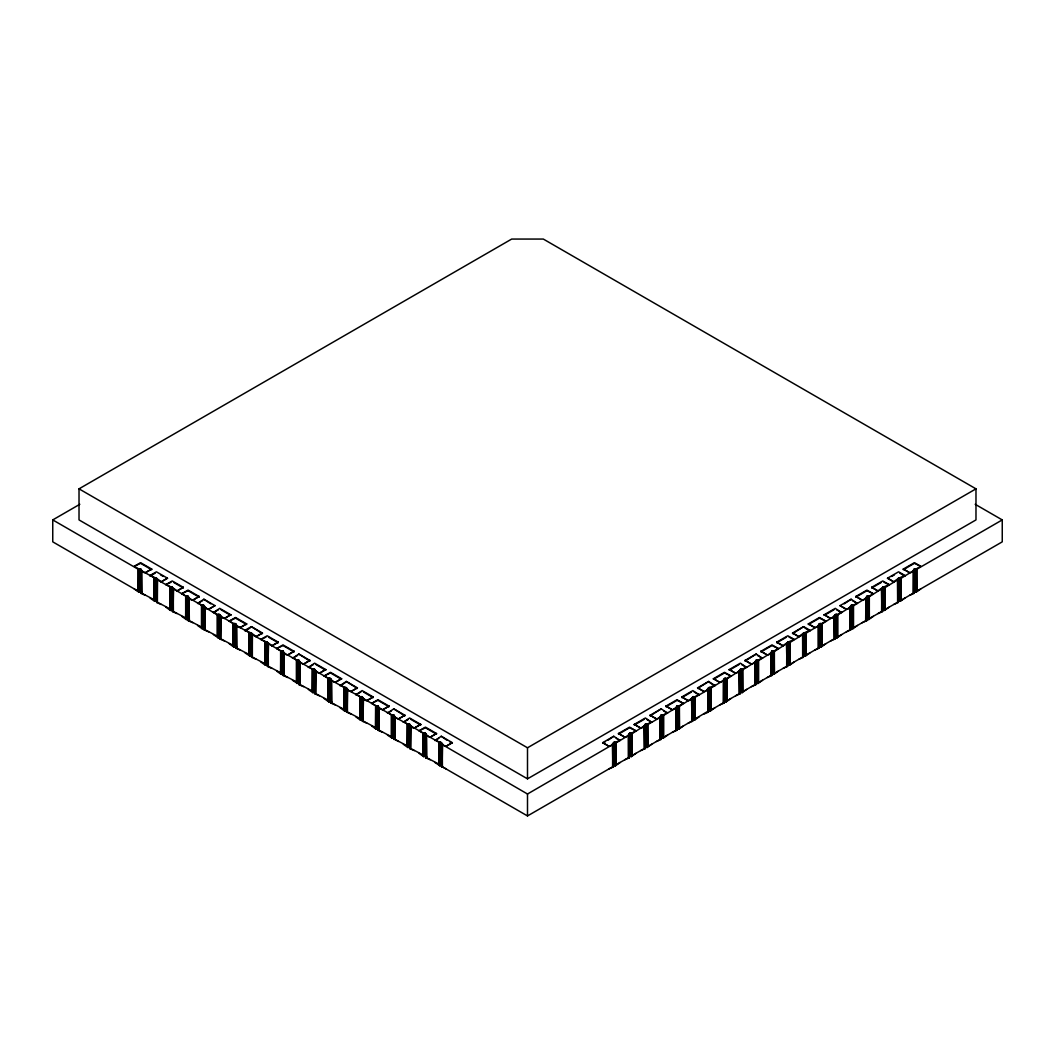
<?xml version="1.0" encoding="UTF-8"?>
<svg xmlns="http://www.w3.org/2000/svg" width="1055" height="1055" viewBox="0 0 1055 1055"><rect width="100%" height="100%" fill="white"/><g stroke="black" fill="none" stroke-linecap="round" stroke-linejoin="round"><path stroke-width="1.5" d="M157.063 601.878L156.641 602.471L161.151 604.436M204.538 629.281L204.116 629.875L208.626 631.84M252.013 656.685L251.591 657.278L256.101 659.243M299.488 684.102L299.066 684.695L303.576 686.66M346.963 711.505L346.541 712.099L351.051 714.064M628.951 756.976L629.334 757.78L624.824 759.745M676.426 729.559L676.809 730.377L672.299 732.341M723.901 702.155L724.284 702.973L719.774 704.925M771.376 674.752L771.759 675.556L767.249 677.521M818.851 647.335L819.234 648.152L814.724 650.117M145.326 572.72L151.656 569.067L145.326 572.72C141.106 573.05 142.161 567.036 138.205 569.252L52.75 519.917L52.75 541.848L138.205 591.182L138.93 590.906L138.667 569.054M145.326 595.297L140.816 593.332L141.054 592.317M141.95 592.435L141.37 593.016L154.755 600.044L154.755 578.114L141.726 570.808M161.151 581.859L167.481 578.206L161.151 581.859C157.314 578.443 155.309 577.771 150.074 575.463L150.074 576.109M176.976 590.998L183.306 587.345L176.976 590.998C173.139 587.582 171.134 586.91 165.899 584.602L170.963 582.32M173.6 588.769L173.02 611.28L186.405 618.309L186.405 596.378L173.508 588.941M192.801 600.137L199.131 596.484L192.801 600.137C188.634 600.519 189.583 594.4 185.68 596.668L185.68 618.586L185.904 596.55M192.801 622.701L188.291 620.736L188.529 619.72M189.425 619.839L188.845 620.419L202.23 627.448L202.23 605.517L189.201 598.225M208.626 609.276L214.956 605.623L208.626 609.276C204.459 609.658 205.409 603.539 201.505 605.794L201.505 627.725L202.507 627.395M224.451 618.415L230.781 614.749L224.451 618.415C220.231 618.744 221.286 612.718 217.33 614.933L205.026 607.364M221.075 616.186L220.495 638.697L233.88 645.726L233.88 623.795L220.983 616.344M240.276 627.54L246.606 623.887L240.276 627.54C236.109 627.936 237.059 621.817 233.155 624.072L233.155 646.003L233.379 623.967M240.276 650.117L235.766 648.152L236.149 647.335M236.9 647.243L236.32 647.823L249.705 654.852L249.705 632.934L236.676 625.628M256.101 636.679L262.431 633.026L256.101 636.679C252.264 633.264 250.259 632.591 245.024 630.283L245.024 630.93M271.926 645.818L278.256 642.165L271.926 645.818C268.089 642.403 266.084 641.73 260.849 639.422L265.913 637.141M268.55 643.59L267.97 666.101L281.355 673.13L281.355 651.199L268.458 643.748M287.751 654.957L294.081 651.304L287.751 654.957C283.584 655.34 284.534 649.221 280.63 651.476L280.63 673.407L280.854 651.37M287.751 677.521L283.241 675.556L283.624 674.752M284.375 674.659L283.795 675.24L297.18 682.269L297.18 660.338L284.151 653.045M303.576 664.096L309.906 660.43L303.576 664.096C300.016 663.358 300.306 661.34 298.42 660.087L299.066 683.508M319.401 673.222L325.731 669.569L319.401 673.222C315.841 672.497 316.131 670.479 314.245 669.213L314.891 692.647M316.025 671.006L315.445 693.504L328.83 700.533L328.83 678.616L315.933 671.165M335.226 682.361L341.556 678.708L335.226 682.361C331.666 681.636 331.956 679.618 330.07 678.352L330.716 701.773M335.226 704.925L330.716 702.973L331.099 702.155M331.85 702.063L331.27 702.643L344.655 709.672L344.655 687.755L331.626 680.449M351.051 691.5L357.381 687.847L351.051 691.5C347.491 690.761 347.781 688.744 345.895 687.491L346.541 710.912M347.675 689.271L347.095 711.782L360.48 718.811L360.48 696.88L347.293 689.733L347.451 711.518M366.876 700.639L373.206 696.986L366.876 700.639C362.709 701.021 363.659 694.902 359.755 697.17L359.755 719.088L359.979 697.052M363.5 698.41L362.92 720.921L376.305 727.95L376.305 706.019L363.408 698.568M382.701 709.778L389.031 706.125L382.701 709.778C379.141 709.039 379.431 707.021 377.545 705.769L378.191 729.19M382.701 732.341L378.191 730.377L378.574 729.559M379.325 729.48L378.745 730.06L392.13 737.089L392.13 715.158L379.101 707.865M398.526 718.903L404.856 715.25L398.526 718.903C394.966 718.178 395.256 716.16 393.37 714.894L394.016 738.329M395.15 716.688L394.57 739.199L407.955 746.228L407.955 724.297L394.768 717.136L394.926 738.922M398.526 741.48L394.399 739.133M414.351 728.042L420.681 724.389L414.351 728.042C409.999 728.451 411.384 722.86 407.692 724.363M410.975 725.827L410.395 748.325L423.78 755.354L423.78 733.436L410.883 725.985M430.176 737.181L436.506 733.528L430.176 737.181C426.616 736.443 426.906 734.425 425.02 733.172L425.666 756.593M430.176 759.745L425.666 757.78L426.049 756.976M426.8 756.883L426.22 757.464L439.605 764.493L439.605 742.562L426.576 735.269M446.001 746.32L452.331 742.667L446.001 746.32C442.441 745.582 442.731 743.564 440.845 742.311L441.491 765.732M442.625 744.092L442.045 766.603L527.5 815.937L612.955 766.603L612.375 744.092M446.001 768.884L441.874 766.55M866.471 619.72L866.709 620.736L862.199 622.701M913.947 592.317L914.184 593.332L909.674 595.297M141.858 592.594L141.568 570.953L141.568 592.884M189.333 619.997L189.043 598.37L189.043 620.287M236.808 647.414L236.518 625.773L236.518 647.704M284.283 674.818L283.993 653.177L283.993 675.108M331.758 702.221L331.468 680.594L331.468 702.525M379.233 729.638L378.943 707.997L378.943 729.928M426.708 757.042L426.418 735.414L426.418 757.345M157.393 602.023L157.393 580.092L157.195 602.141L170.58 609.17L170.58 587.253L157.551 579.947M204.868 629.426L204.868 607.495L204.67 629.558L218.055 636.587L217.792 614.735M252.343 656.843L252.343 634.912L252.145 656.962L265.53 663.991L265.53 642.06L252.501 634.767M299.818 684.247L299.818 662.316L299.62 684.379L313.005 691.407L313.005 669.477L299.976 662.184M176.976 613.562L172.466 611.597L172.704 588.215M173.376 611.016L173.218 589.231M224.451 640.978L219.941 639.014L220.179 615.632M220.851 638.42L220.693 616.634M271.926 668.382L267.416 666.417L267.654 643.036M268.326 665.837L268.168 644.051M319.401 695.799L314.891 693.834L315.129 670.452M315.801 693.24L315.643 671.455M366.876 723.202L362.366 721.238L362.603 697.856M363.276 720.657L363.118 698.858M414.351 750.619L409.841 748.654L410.079 725.273M410.751 748.061L410.593 726.275M442.401 766.339L442.243 744.553L527.5 794.006L612.757 744.553L612.599 766.339M613.509 765.732L614.155 742.311C612.269 743.564 612.559 745.582 608.999 746.32L602.669 742.667L608.999 746.32M629.334 756.593L629.98 733.172C628.094 734.425 628.384 736.443 624.824 737.181L618.494 733.528L624.824 737.181M659.85 716.688L660.43 717.268L647.77 724.574C643.814 722.359 644.869 728.372 640.649 728.042L634.319 724.389L640.649 728.042M660.984 738.329L661.63 714.894C659.744 716.16 660.034 718.178 656.474 718.903L650.144 715.25L656.474 718.903M676.809 729.19L677.455 705.769C675.569 707.021 675.859 709.039 672.299 709.778L665.969 706.125L672.299 709.778M707.325 689.271L707.905 689.851L695.245 697.17C691.342 694.902 692.291 701.021 688.124 700.639L681.794 696.986L688.124 700.639M708.459 710.912L709.105 687.491C707.219 688.744 707.509 690.761 703.949 691.5L697.619 687.847L703.949 691.5M724.284 701.773L724.93 678.352C723.044 679.618 723.334 681.636 719.774 682.361L713.444 678.708L719.774 682.361M740.109 692.647L740.755 669.213C738.869 670.479 739.159 672.497 735.599 673.222L729.269 669.569L735.599 673.222M755.934 683.508L756.58 660.087C754.694 661.34 754.984 663.358 751.424 664.096L745.094 660.43L751.424 664.096M786.542 643.748L774.37 651.476C770.467 649.221 771.416 655.34 767.249 654.957L760.919 651.304L767.249 654.957M789.087 637.141L794.151 639.422C788.916 641.73 786.911 642.403 783.074 645.818L776.744 642.165L783.074 645.818M809.976 630.93L809.976 630.283C804.741 632.591 802.736 633.264 798.899 636.679L792.569 633.026L798.899 636.679M834.017 616.344L821.845 624.072C817.942 621.817 818.891 627.936 814.724 627.54L808.394 623.887L814.724 627.54M849.974 607.364L837.67 614.933C833.714 612.718 834.769 618.744 830.549 618.415L824.219 614.749L830.549 618.415M865.799 598.225L853.495 605.794C849.592 603.539 850.541 609.658 846.374 609.276L840.044 605.623L846.374 609.276M881.492 588.941L869.32 596.668C865.417 594.4 866.366 600.519 862.199 600.137L855.869 596.484L862.199 600.137M884.037 582.32L889.101 584.602C883.866 586.91 881.861 587.582 878.024 590.998L871.694 587.345L878.024 590.998M904.926 576.109L904.926 575.463C899.691 577.771 897.686 578.443 893.849 581.859L887.519 578.206L893.849 581.859M916.333 569.054L916.07 590.906L916.795 591.182L1002.25 541.848L1002.25 519.917L916.795 569.252C912.839 567.036 913.894 573.05 909.674 572.72L903.344 569.067L909.674 572.72M79.02 488.847L511.675 239.063L543.325 239.063L975.981 488.847L975.981 519.917L527.5 778.841L79.02 519.917L79.02 488.847L527.5 747.784L975.981 488.847M52.75 519.917L79.811 504.29M151.656 569.713L140.579 563.317L134.249 566.324L140.579 562.671L151.656 569.067M150.074 575.463L156.404 571.81L167.481 578.206M151.34 575.371L155.138 573.182M165.899 584.602L172.229 580.949L183.306 587.345M199.131 597.117L188.054 590.721L181.724 593.741L188.054 590.088L199.131 596.484M197.549 603.513L203.879 599.227L214.956 605.623M198.815 602.787L202.613 600.598M218.438 609.724L213.374 612.652L219.704 608.353L230.781 614.749M246.606 624.534L235.529 618.138L229.199 621.144L235.529 617.492L246.606 623.887M245.024 630.283L251.354 626.63L262.431 633.026M246.29 630.191L250.088 628.002M260.849 639.422L267.179 635.769L278.256 642.165M294.081 651.937L283.004 645.541L276.674 648.561L283.004 644.908L294.081 651.304M292.499 658.333L298.829 654.034L309.906 660.43M293.765 657.608L297.563 655.406M313.388 664.545L308.324 667.472L314.654 663.173L325.731 669.569M341.556 679.354L330.479 672.958L324.149 675.965L330.479 672.312L341.556 678.708M339.974 685.75L346.304 681.451L357.381 687.847M341.24 685.012L345.038 682.822M360.863 691.961L355.799 694.876L362.129 690.59L373.206 696.986M389.031 706.758L377.954 700.362L371.624 703.382L377.954 699.729L389.031 706.125M387.449 713.154L393.779 708.855L404.856 715.25M388.715 712.428L391.247 710.965M408.338 719.365L403.274 722.293L409.604 717.993L420.681 724.389M436.506 734.161L425.429 727.765L419.099 730.785L425.429 727.132L436.506 733.528M434.924 740.557L441.254 736.271L452.331 742.667M436.19 739.832L438.722 738.368M602.669 742.667L613.746 736.271L620.076 740.557M618.494 733.528L629.571 727.132L635.901 730.785L629.571 727.765L618.494 734.161M634.319 724.389L645.396 717.993L651.726 722.293L646.662 719.365M650.144 715.25L661.221 708.855L667.551 713.154M665.969 706.125L677.046 699.729L683.376 703.382L677.046 700.362L665.969 706.758M681.794 696.986L692.871 690.59L699.201 694.876L694.137 691.961M697.619 687.847L708.696 681.451L715.026 685.75M713.444 678.708L724.521 672.312L730.851 675.965L724.521 672.958L713.444 679.354M729.269 669.569L740.346 663.173L746.676 667.472L741.612 664.545M745.094 660.43L756.171 654.034L762.501 658.333M760.919 651.304L771.996 644.908L778.326 648.561L771.996 645.541L760.919 651.937M776.744 642.165L787.821 635.769L794.151 639.422M792.569 633.026L803.646 626.63L809.976 630.283M808.394 623.887L819.471 617.492L825.801 621.144L819.471 618.138L808.394 624.534M824.219 614.749L835.296 608.353L841.626 612.652L836.562 609.724M840.044 605.623L851.121 599.227L857.451 603.513M855.869 596.484L866.946 590.088L873.276 593.741L866.946 590.721L855.869 597.117M871.694 587.345L882.771 580.949L889.101 584.602M887.519 578.206L898.596 571.81L904.926 575.463M903.344 569.067L914.421 562.671L920.751 566.324L914.421 563.317L903.344 569.713M602.669 743.3L605.438 741.705M608.207 740.109L613.746 736.271M634.319 725.036L644.012 719.431M650.144 715.897L661.221 708.855M681.794 697.619L691.487 692.027M697.619 688.48L708.696 681.451M729.269 670.215L738.962 664.61M745.094 661.076L756.171 654.034M776.744 642.798L786.437 637.207M792.569 633.659L803.646 626.63M824.219 615.395L833.912 609.803M844.198 603.856L851.121 599.227M871.694 587.978L881.387 582.386M891.673 576.452L894.442 574.856M613.812 765.6L613.812 742.39L615.566 742.522L620.076 739.924M635.901 730.785L631.391 733.396L631.391 756.593L629.98 756.382M651.726 721.646L647.216 724.258L647.216 747.467L645.159 747.467M667.551 712.507L663.041 715.119L663.041 738.329L661.63 738.104M683.376 703.382L678.866 705.98L678.866 729.19L677.455 728.965M699.201 694.243L694.691 696.841L694.691 720.051L692.634 720.051M709.488 687.649L715.026 685.104M730.851 675.965L726.341 678.576L726.341 701.773L724.93 701.562M746.676 666.826L742.166 669.437L742.166 692.647L740.755 692.423M762.501 657.7L757.991 660.298L757.991 683.508L756.58 683.284M778.326 648.561L773.816 651.159L773.816 674.369L771.759 674.369M825.801 621.144L821.291 623.756L821.291 646.966L819.234 646.966M841.626 612.019L837.116 614.617L837.116 637.827L835.059 637.827M857.451 602.88L852.941 605.478L852.941 628.688L850.884 628.688M873.276 593.741L868.766 596.339L868.766 619.549L866.709 619.549M920.751 566.324L916.241 568.935L916.241 592.145L914.184 592.145M613.509 742.522L613.509 766.919L608.999 768.884M614.155 765.521L615.566 765.732L620.076 762.488M631.391 756.593L635.901 753.349M645.159 724.258L645.159 748.654L640.649 750.619M647.216 747.467L651.726 744.223M660.984 715.119L660.984 739.515L656.474 741.48M663.041 738.329L667.551 735.084M678.866 729.19L683.376 725.946M692.634 696.841L692.634 721.238L688.124 723.202M694.691 720.051L699.201 716.807M708.459 687.702L708.459 712.099L703.949 714.064M709.105 710.701L710.516 710.912L715.026 707.668M726.341 701.773L730.851 698.542M740.109 669.437L740.109 693.834L735.599 695.799M742.166 692.647L746.676 689.403M755.934 660.298L755.934 684.695L751.424 686.66M757.991 683.508L762.501 680.264M773.816 674.369L778.326 671.125M787.584 642.02L787.584 666.417L783.074 668.382M787.584 665.23L789.641 665.23L794.151 661.986M803.409 632.895L803.409 657.278L798.899 659.243M803.409 656.091L805.466 656.091L809.976 652.847M821.291 646.966L825.801 643.721M835.059 614.617L835.059 639.014L830.549 640.978M837.116 637.827L841.626 634.582M850.884 605.478L850.884 629.875L846.374 631.84M852.941 628.688L857.451 625.444M868.766 619.549L873.276 616.305M882.534 587.213L882.534 611.597L878.024 613.562M882.534 610.41L884.591 610.41L889.101 607.166M898.359 578.074L898.359 602.471L893.849 604.436M898.359 601.271L900.416 601.271L904.926 598.04M916.241 592.145L920.751 588.901M155.032 599.979L154.03 600.321L154.03 578.391L155.032 578.061M170.857 609.117L169.855 609.46L169.855 587.529L170.857 587.187M218.332 636.534L217.33 636.864L217.33 614.933L218.187 614.485L218.187 637.695L213.374 634.582M249.982 654.799L248.98 655.142L248.98 633.211L249.982 632.868L249.837 655.959L245.024 652.847M297.457 682.216L296.455 682.545L296.455 660.615L297.312 660.166L297.312 683.376L292.499 680.264M344.932 709.619L343.93 709.962L343.93 688.031L344.932 687.689M392.407 737.036L391.405 737.366L391.405 715.435L392.262 714.987L392.262 738.197L387.449 735.084M439.882 764.44L438.88 764.769L438.88 742.852L440.463 742.285L441.188 765.6M134.249 588.901L138.759 592.145L140.816 592.145M150.074 598.04L154.584 601.271L156.641 601.271M165.899 607.166L170.409 610.41L172.466 610.41M181.724 616.305L186.234 619.549L188.291 619.549M197.549 625.444L202.059 628.688L204.116 628.688M229.199 643.721L233.709 646.966L235.766 646.966M260.849 661.986L265.359 665.23L267.416 665.23M276.674 671.125L281.184 674.369L283.241 674.369M308.324 689.403L312.834 692.647L314.245 692.423M339.974 685.104L345.513 687.649M324.149 698.542L328.659 701.773L330.07 701.562M339.974 707.668L344.484 710.912L345.895 710.701M377.163 705.927L375.58 706.296L375.58 728.227L375.804 706.191M355.799 716.807L360.309 720.051L362.366 720.051M371.624 725.946L376.134 729.19L377.545 728.965M424.638 733.331L423.055 733.713L423.055 755.644L423.279 733.594M403.274 744.223L407.784 747.467L409.841 747.467M434.924 739.924L439.737 742.39L439.737 765.6L434.924 762.488M419.099 753.349L423.609 756.593L425.02 756.382M218.187 637.695L219.941 637.827M265.807 642.007L264.805 642.35L264.805 664.268L265.029 642.231M249.837 655.959L251.591 656.091M296.917 660.417L298.038 660.245M312.742 669.556L314.153 669.384M297.312 683.376L298.42 683.284M330.413 701.641L330.413 678.444L329.688 678.325L328.105 678.893L328.105 700.823L328.329 678.774M328.567 678.682L328.962 701.641M391.867 715.237L392.988 715.053M392.262 738.197L393.37 738.104M439.737 765.6L440.845 765.521M914.632 568.922L914.487 592.013M835.507 614.603L835.362 637.695M803.857 632.881L803.712 655.959M740.847 669.384L742.72 669.754L755.024 662.184M724.587 701.641L724.587 678.444L725.312 678.51M770.849 653.045L758.545 660.615L756.963 660.245M724.732 678.563L726.895 678.893L739.067 671.165M691.592 698.568L679.42 706.296L677.838 705.927M675.899 707.865L663.595 715.435L662.013 715.053M644.117 725.985L631.945 733.713L630.363 733.331M140.368 568.922L140.513 592.013M219.493 614.603L219.638 637.695M251.143 632.881L251.288 655.959M899.968 578.061L900.97 578.391L913.274 570.808M884.143 587.187L885.145 587.529L897.449 579.947M899.968 599.979L900.97 600.321L913.63 593.016L913.432 570.953L913.142 592.594M868.318 596.326L869.32 596.668L869.32 618.586L868.595 618.309L868.858 596.457M884.143 609.117L885.145 609.46L897.805 602.141L897.607 580.092L897.607 602.023M852.493 605.465L853.495 605.794L853.495 627.725L852.77 627.448L853.033 605.596M852.493 627.395L853.495 627.725L866.155 620.419L865.957 598.37L865.667 619.997M820.843 623.742L821.845 624.072L821.845 646.003L821.12 645.726L821.383 623.861M836.668 636.534L837.67 636.864L850.33 629.558L850.132 607.495L850.132 629.426M789.193 642.007L790.195 642.35L802.499 634.767M805.018 654.799L806.02 655.142L818.68 647.823L818.324 625.628M773.368 651.146L774.37 651.476L774.37 673.407L773.645 673.13L773.908 651.278M789.193 663.938L790.195 664.268L802.855 656.962L802.657 634.912L802.657 656.843M757.543 682.216L758.545 682.545L771.205 675.24L771.007 653.177L770.717 674.818M726.433 678.682L726.17 700.533L726.895 700.823L726.895 678.893L725.893 678.563L726.038 701.641M741.718 691.355L742.72 691.684L755.38 684.379L755.182 662.316L755.182 684.247M710.068 687.689L711.07 688.031L723.374 680.449M694.243 696.827L695.245 697.17L695.245 719.088L694.52 718.811L694.783 696.959M710.068 709.619L711.07 709.962L723.73 702.643L723.532 680.594L723.242 702.221M678.418 705.966L679.42 706.296L679.42 728.227L678.695 727.95L678.958 706.098M662.593 737.036L663.595 737.366L676.255 730.06L676.057 707.997L675.767 729.638M630.943 733.37L631.945 733.713L631.945 755.644L631.22 755.354L631.483 733.502M646.768 746.162L647.77 746.505L660.43 739.199L660.232 717.136L660.074 738.922M615.118 764.44L616.12 764.769L628.78 757.464L628.424 735.269M837.208 614.735L836.945 636.587L837.67 636.864L837.67 614.933L836.813 614.485L836.813 637.695M789.733 664.07L789.971 642.231M758.083 660.417L757.82 682.269L758.545 682.545L758.545 660.615L757.688 660.166L757.688 683.376M742.258 669.556L742.258 691.473M663.133 715.237L662.87 737.089L663.595 737.366L663.595 715.435L662.738 714.987L662.738 738.197M647.308 724.363L647.308 746.294M805.163 655.959L805.163 632.749L806.02 633.211L805.295 632.934L805.295 654.852L806.02 655.142L806.02 633.211L818.482 625.773L818.192 647.414M615.263 765.6L615.263 742.39L616.12 742.852L615.395 742.562L615.395 764.493L616.12 764.769L616.12 742.852L628.582 735.414L628.292 757.042M975.189 504.29L1002.25 519.917M899.862 573.182L903.66 575.371M852.387 600.598L856.185 602.787M804.912 628.002L808.71 630.191M757.437 655.406L761.235 657.608M709.962 682.822L713.76 685.012M663.753 710.965L666.285 712.428M616.278 738.368L618.81 739.832M160.558 574.856L163.327 576.452M173.613 582.386L183.306 587.978M210.802 603.856L203.879 599.227M221.088 609.803L230.781 615.395M262.431 633.659L251.354 626.63M268.563 637.207L278.256 642.798M309.906 661.076L298.829 654.034M316.038 664.61L325.731 670.215M357.381 688.48L346.304 681.451M363.513 692.027L373.206 697.619M404.856 715.897L393.779 708.855M410.988 719.431L420.681 725.036M446.793 740.109L441.254 736.271M449.562 741.705L452.331 743.3M134.249 566.324L138.759 568.935L138.759 592.145M181.724 593.741L186.234 596.339L186.234 619.549M197.549 602.88L202.059 605.478L202.059 628.688M213.374 612.019L217.884 614.617L217.884 637.827M229.199 621.144L233.709 623.756L233.709 646.966M276.674 648.561L281.184 651.159L281.184 674.369M292.499 657.7L297.009 660.298L297.009 683.508M308.324 666.826L312.834 669.437L312.834 692.647M324.149 675.965L328.659 678.576L328.659 701.773M355.799 694.243L360.309 696.841L360.309 720.051M371.624 703.382L376.134 705.98L376.134 729.19M387.449 712.507L391.959 715.119L391.959 738.329M403.274 721.646L407.784 724.258L407.784 747.467M419.099 730.785L423.609 733.396L423.609 756.593M881.4 588.769L881.98 611.28L869.32 618.586L869.096 596.55M833.925 616.186L834.505 638.697L821.845 646.003L821.621 623.967M786.45 643.59L787.03 666.101L774.37 673.407L774.146 651.37M738.975 671.006L739.555 693.504L726.895 700.823L726.671 678.774M691.5 698.41L692.08 720.921L679.42 728.227L679.196 706.191M644.025 725.827L644.605 748.325L631.945 755.644L631.721 733.594M881.624 611.016L881.782 589.231M882.534 611.597L882.297 588.215M835.059 639.014L834.822 615.632M834.149 638.42L834.307 616.634M786.674 665.837L786.832 644.051M787.584 666.417L787.346 643.036M740.109 693.834L739.871 670.452M739.199 693.24L739.357 671.455M707.549 711.518L695.021 718.983L695.021 697.052M691.724 720.657L691.882 698.858M692.634 721.238L692.396 697.856M645.159 748.654L644.922 725.273M644.249 748.061L644.407 726.275M916.571 569.146L916.795 591.182L916.795 569.252L915.938 568.803L915.938 592.013M915.595 568.711L915.595 591.921M915.213 568.685L915.213 591.895M914.83 568.711L914.83 591.921M914.184 568.935L914.184 593.332M913.947 569.951L913.947 593.161M900.746 578.285L900.746 600.203M900.416 578.074L900.416 601.271M900.113 577.942L900.113 601.139M899.77 577.85L899.77 601.06M899.388 577.824L899.388 601.034M899.005 577.85L899.005 601.06M898.662 577.942L898.662 601.139M898.121 579.09L898.121 602.286M884.921 587.411L884.921 609.342M884.591 587.213L884.591 610.41M884.288 587.068L884.288 610.278M883.945 586.989L883.945 610.199M883.563 586.962L883.563 610.172M883.18 586.989L883.18 610.199M882.837 587.068L882.837 610.278M868.463 596.207L868.463 619.417M868.12 596.128L868.12 619.338M867.738 596.101L867.738 619.298M867.355 596.128L867.355 619.338M867.012 596.207L867.012 619.417M866.709 596.339L866.709 620.736M866.471 597.354L866.471 620.564M853.271 605.689L853.271 627.62M852.638 605.346L852.638 628.556M852.295 605.267L852.295 628.464M851.913 605.24L851.913 628.437M851.53 605.267L851.53 628.464M851.187 605.346L851.187 628.556M850.647 606.493L850.647 629.703M837.446 614.828L837.446 636.758M836.47 614.392L836.47 637.602M836.088 614.366L836.088 637.576M835.705 614.406L835.705 637.602M820.988 623.624L820.988 646.821M820.645 623.531L820.645 646.741M820.263 623.505L820.263 646.715M819.88 623.531L819.88 646.741M819.537 623.624L819.537 646.821M819.234 623.756L819.234 648.152M818.996 624.771L818.996 647.968M805.796 633.092L805.796 655.023M805.466 632.895L805.466 656.091M804.82 632.67L804.82 655.88M804.438 632.644L804.438 655.854M804.055 632.67L804.055 655.88M803.172 633.897L803.172 657.107M789.641 642.02L789.641 665.23M789.338 641.888L789.338 665.098M788.995 641.809L788.995 665.019M788.613 641.783L788.613 664.993M788.23 641.809L788.23 665.019M787.887 641.888L787.887 665.098M773.513 651.027L773.513 674.237M773.17 650.948L773.17 674.158M772.788 650.922L772.788 674.119M772.405 650.948L772.405 674.158M772.062 651.027L772.062 674.237M771.759 651.159L771.759 675.556M771.522 652.175L771.522 675.385M758.321 660.509L758.321 682.44M757.345 660.087L757.345 683.284M756.963 660.048L756.963 683.258M756.237 660.166L756.237 683.376M755.697 661.314L755.697 684.524M742.496 669.648L742.72 691.684L742.72 669.754L741.863 669.305L741.863 692.515M741.52 669.213L741.52 692.423M741.138 669.187L741.138 692.396M740.412 669.305L740.412 692.515M725.695 678.352L725.695 701.562M725.312 678.325L725.312 701.535M724.284 678.576L724.284 702.973M724.047 679.591L724.047 702.788M710.846 687.913L710.846 709.844M710.516 687.702L710.516 710.912M710.213 687.57L710.213 710.78M709.87 687.491L709.87 710.701M709.488 687.464L709.488 710.674M708.762 687.57L708.762 710.78M708.221 688.717L708.221 711.927M694.388 696.709L694.388 719.919M694.045 696.63L694.045 719.84M693.663 696.603L693.663 719.8M693.28 696.63L693.28 719.84M692.937 696.709L692.937 719.919M678.563 705.848L678.563 729.058M678.22 705.769L678.22 728.965M677.838 705.729L677.838 728.939M677.112 705.848L677.112 729.058M676.809 705.98L676.809 730.377M676.572 706.995L676.572 730.205M663.371 715.33L663.371 737.26M662.395 714.894L662.395 738.104M662.013 714.868L662.013 738.078M661.287 714.987L661.287 738.197M660.747 716.134L660.747 739.344M647.546 724.469L647.77 746.505L647.77 724.574L646.913 724.126L646.913 747.322M646.57 724.033L646.57 747.243M646.188 724.007L646.188 747.217M645.805 724.033L645.805 747.243M645.462 724.126L645.462 747.322M631.088 733.251L631.088 756.461M630.745 733.172L630.745 756.382M630.363 733.146L630.363 756.356M629.637 733.251L629.637 756.461M629.334 733.396L629.334 757.78M629.097 734.399L629.097 757.609M615.896 742.733L615.896 764.664M615.566 742.522L615.566 765.732M614.92 742.311L614.92 765.521M614.538 742.285L614.538 765.482M613.272 743.538L613.272 766.748M527.5 747.784L527.5 778.841M527.5 794.006L527.5 815.937M441.728 743.538L441.728 766.748M441.491 742.522L441.491 766.919M440.463 742.285L440.463 765.482M440.08 742.311L440.08 765.521M439.434 742.522L439.434 765.732M439.104 742.733L439.104 764.664M425.904 734.399L425.904 757.609M425.666 733.396L425.666 757.78M425.363 733.251L425.363 756.461M424.638 733.146L424.638 756.356M424.255 733.172L424.255 756.382M423.912 733.251L423.912 756.461M409.841 724.258L409.841 748.654M409.538 724.126L409.538 747.322M409.195 724.033L409.195 747.243M408.812 724.007L408.812 747.217M408.43 724.033L408.43 747.243M408.087 747.322L408.087 724.126L407.23 724.574L407.23 746.505L407.454 724.469M394.253 716.134L394.253 739.344M394.016 715.119L394.016 739.515M393.713 714.987L393.713 738.197M392.988 714.868L392.988 738.078M392.605 714.894L392.605 738.104M391.629 715.33L391.629 737.26M378.428 706.995L378.428 730.205M378.191 705.98L378.191 730.377M377.888 705.848L377.888 729.058M377.163 705.729L377.163 728.939M376.78 705.769L376.78 728.965M376.437 705.848L376.437 729.058M362.366 696.841L362.366 721.238M362.063 696.709L362.063 719.919M361.72 696.63L361.72 719.84M361.338 696.603L361.338 719.8M360.955 696.63L360.955 719.84M360.612 696.709L360.612 719.919M346.779 688.717L346.779 711.927M346.541 687.702L346.541 712.099M346.238 687.57L346.238 710.78M345.513 687.464L345.513 710.674M345.13 687.491L345.13 710.701M344.787 687.57L344.787 710.78M344.484 687.702L344.484 710.912M344.154 687.913L344.154 709.844M330.954 679.591L330.954 702.788M330.716 678.576L330.716 702.973M329.688 678.325L329.688 701.535M329.305 678.352L329.305 701.562M314.891 669.437L314.891 693.834M314.588 669.305L314.588 692.515M313.863 669.187L313.863 692.396M313.48 669.213L313.48 692.423M313.137 692.515L313.137 669.305L312.28 669.754L312.28 691.684L312.504 669.648M299.304 661.314L299.304 684.524M299.066 660.298L299.066 684.695M298.763 660.166L298.763 683.376M298.038 660.048L298.038 683.258M297.655 660.087L297.655 683.284M296.679 660.509L296.679 682.44M283.479 652.175L283.479 675.385M283.241 651.159L283.241 675.556M282.938 651.027L282.938 674.237M282.595 650.948L282.595 674.158M282.213 650.922L282.213 674.119M281.83 650.948L281.83 674.158M281.487 651.027L281.487 674.237M267.416 642.02L267.416 666.417M267.113 641.888L267.113 665.098M266.77 641.809L266.77 665.019M266.388 641.783L266.388 664.993M266.005 641.809L266.005 665.019M265.662 641.888L265.662 665.098M265.359 642.02L265.359 665.23M251.829 633.897L251.829 657.107M251.591 632.895L251.591 657.278M250.945 632.67L250.945 655.88M250.563 632.644L250.563 655.854M250.18 632.67L250.18 655.88M249.534 632.895L249.534 656.091M249.204 633.092L249.204 655.023M236.004 624.771L236.004 647.968M235.766 623.756L235.766 648.152M235.463 623.624L235.463 646.821M235.12 623.531L235.12 646.741M234.738 623.505L234.738 646.715M234.355 623.531L234.355 646.741M234.012 623.624L234.012 646.821M219.941 614.617L219.941 639.014M219.295 614.406L219.295 637.602M218.913 614.366L218.913 637.576M218.53 614.392L218.53 637.602M217.554 614.828L217.554 636.758M204.354 606.493L204.354 629.703M204.116 605.478L204.116 629.875M203.813 605.346L203.813 628.556M203.47 605.267L203.47 628.464M203.088 605.24L203.088 628.437M202.705 605.267L202.705 628.464M202.362 605.346L202.362 628.556M201.729 605.689L201.729 627.62M188.529 597.354L188.529 620.564M188.291 596.339L188.291 620.736M187.988 596.207L187.988 619.417M187.645 596.128L187.645 619.338M187.263 596.101L187.263 619.298M186.88 596.128L186.88 619.338M186.537 596.207L186.537 619.417M172.466 587.213L172.466 611.597M172.163 587.068L172.163 610.278M171.82 586.989L171.82 610.199M171.438 586.962L171.438 610.172M171.055 586.989L171.055 610.199M170.712 587.068L170.712 610.278M170.409 587.213L170.409 610.41M170.079 587.411L170.079 609.342M156.879 579.09L156.879 602.286M156.641 578.074L156.641 602.471M156.338 577.942L156.338 601.139M155.995 577.85L155.995 601.06M155.613 577.824L155.613 601.034M155.23 577.85L155.23 601.06M154.887 577.942L154.887 601.139M154.584 578.074L154.584 601.271M154.254 578.285L154.254 600.203M141.054 569.951L141.054 593.161M140.816 568.935L140.816 593.332M140.17 568.711L140.17 591.921M139.788 568.685L139.788 591.895M139.405 568.711L139.405 591.921M139.062 592.013L139.062 568.803L138.205 569.252L138.205 591.182L138.429 569.146M900.508 578.18L900.245 600.044L900.97 600.321L900.508 578.18M884.683 587.319L884.42 609.17L885.145 609.46L884.683 587.319M710.608 687.82L710.345 709.672L711.07 709.962L710.608 687.82M707.905 689.851L707.905 711.782L707.905 689.851"/></g></svg>
